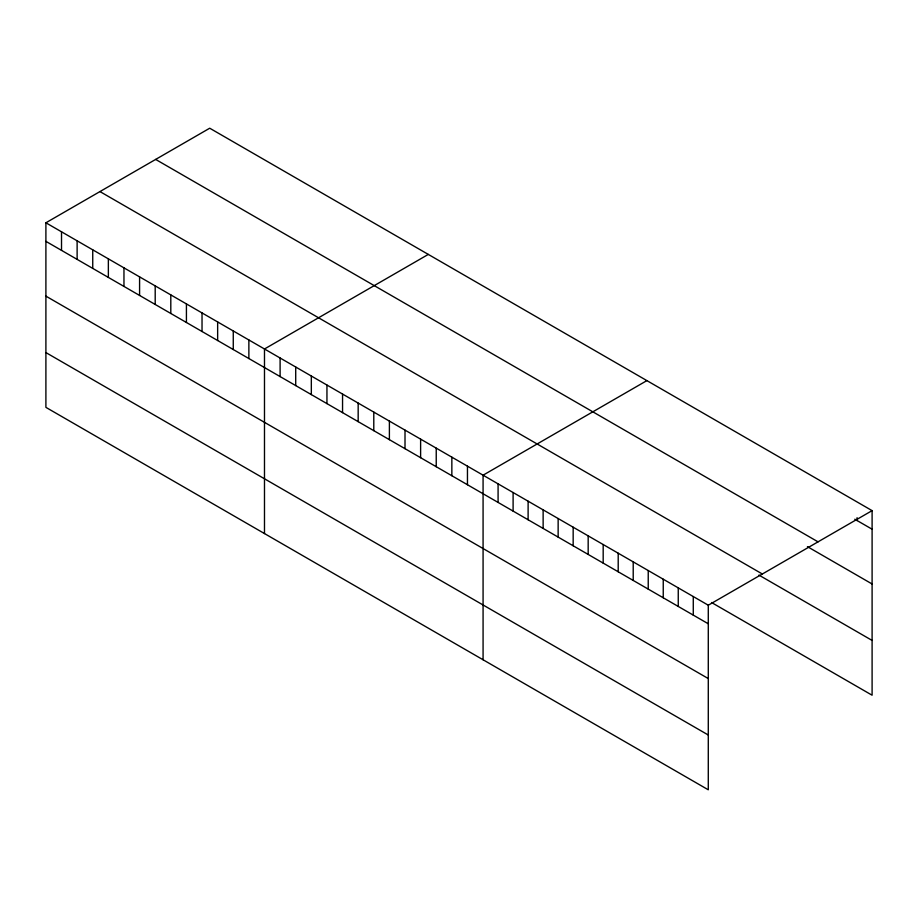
<?xml version="1.0" encoding="UTF-8"?>
<svg xmlns="http://www.w3.org/2000/svg" width="918" height="918" viewBox="0 0 918 918"><rect width="100%" height="100%" fill="white"/><g stroke="black" fill="none" stroke-linecap="round" stroke-linejoin="round"><path stroke-width="1.38" d="M45.9 222.787L708.283 605.214L708.283 789.79L45.9 407.363L45.9 222.787L209.717 128.21L872.1 510.637L872.1 695.213L711.565 602.529M428.304 254.412L264.487 348.989L264.487 533.565M646.892 380.614L483.075 475.191L483.075 659.767M708.283 605.214L872.1 510.637M854.773 519.209L872.1 529.204M155.658 159.422L818.041 541.849M807.427 546.646L872.1 583.986M99.959 191.575L762.342 574.002M758.922 575.081L872.1 640.431M45.9 241.354L708.283 623.781M45.9 296.135L708.283 678.563M45.9 352.581L708.283 735.008M857.091 517.683L857.091 520.54M693.274 596.539L693.274 615.117M678.253 587.876L678.253 606.442M663.244 579.212L663.244 597.779M648.234 570.537L648.234 589.115M633.213 561.873L633.213 580.44M618.204 553.198L618.204 571.776M603.183 544.535L603.183 563.101M588.174 535.871L588.174 554.438M573.165 527.196L573.165 545.774M558.144 518.532L558.144 537.099M543.135 509.857L543.135 528.435M528.114 501.194L528.114 519.76M513.105 492.53L513.105 511.096M498.084 483.855L498.084 502.433M467.457 466.172L467.457 484.75M451.851 457.164L451.851 475.731M436.234 448.145L436.234 466.711M420.616 439.125L420.616 457.703M405.01 430.117L405.01 448.684M389.393 421.098L389.393 439.676M373.787 412.09L373.787 430.657M358.169 403.071L358.169 421.649M342.552 394.063L342.552 412.63M326.946 385.044L326.946 403.61M311.328 376.036L311.328 394.602M295.711 367.016L295.711 385.583M280.105 357.997L280.105 376.575M248.87 339.97L248.87 358.548M233.264 330.962L233.264 349.529M217.646 321.943L217.646 340.521M202.029 312.935L202.029 331.501M186.423 303.915L186.423 322.482M170.805 294.896L170.805 313.474M155.199 285.888L155.199 304.455M139.582 276.869L139.582 295.447M123.964 267.861L123.964 286.427M108.358 258.842L108.358 277.42M92.741 249.834L92.741 268.4M77.123 240.814L77.123 259.392M61.517 231.806L61.517 250.373"/></g></svg>
